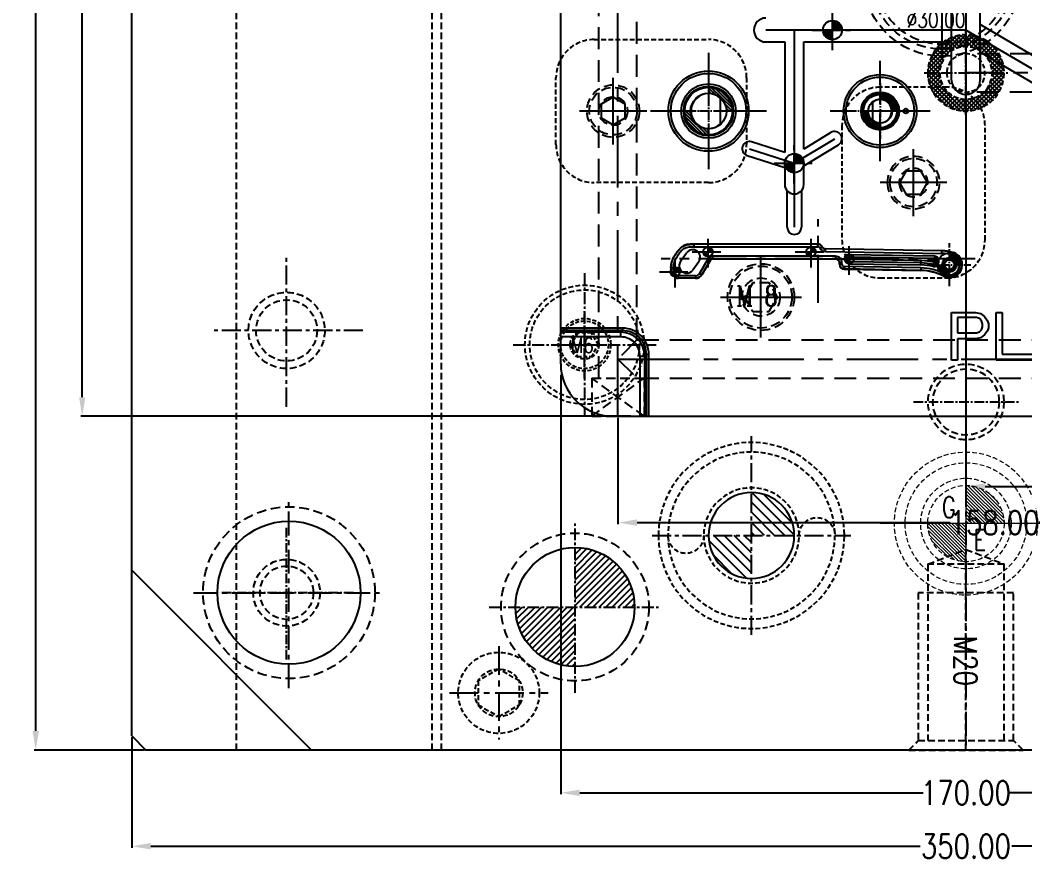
# Model space of a CAD drawing. Header units: millimetres. Extents: x 25970 to 27273, y -22508 to -21586.
# Drawn here: x 26423.2 to 26634, y -22069.2 to -21892.7 of the extents above; entities that cross this region are included whole.
import ezdxf

# ---------------------------------------------------------------- set-up
doc = ezdxf.new("R2010")
doc.units = ezdxf.units.MM
doc.header["$LTSCALE"] = 8
for name, pattern in [('CENTER', [2, 1.25, -0.25, 0.25, -0.25]), ('CENTER2', [1.125, 0.75, -0.125, 0.125, -0.125]), ('HIDDEN', [0.375, 0.25, -0.125]), ('HIDDEN2', [0.1875, 0.125, -0.0625])]:
    doc.linetypes.add(name, pattern=pattern)
doc.layers.get('DEFPOINTS').update_dxf_attribs({"color": 6})
for name, color, linetype in [('Cav-cor', 30, 'Continuous'), ('cen', 1, 'CENTER'), ('CL', 1, 'Continuous'), ('GE', 214, 'Continuous'), ('ha', 8, 'Continuous'), ('hidden', 4, 'HIDDEN'), ('m', 144, 'HIDDEN2'), ('PIN', 5, 'Continuous'), ('SCREW', 52, 'HIDDEN'), ('SP', 3, 'Continuous'), ('SPRING', 7, 'Continuous'), ('WT', 4, 'Continuous')]:
    doc.layers.add(name, color=color, linetype=linetype)
doc.layers.add('dim', color=3, linetype='Continuous', lineweight=15)
doc.styles.add('ROMANC', font='RomanC.ttf', dxfattribs={"width": 0.8, "height": 7})
doc.styles.add('ROMANS', font='ROMANS.shx', dxfattribs={"height": 5, "bigfont": 'chineset.shx'})
doc.styles.get("Standard").update_dxf_attribs({"font": 'txt.shx', "width": 0.8, "bigfont": 'chineset.shx'})
doc.dimstyles.new('ISO-25', dxfattribs={"dimtxt": 5, "dimasz": 4, "dimexe": 0.3, "dimexo": 0.3, "dimtad": 0, "dimzin": 1, "dimdsep": 46, "dimtxsty": 'Standard', "dimcen": 0, "dimclrd": 3, "dimclre": 3, "dimclrt": 3, "dimazin": 0, "dimtfac": 1, "dimtofl": 0, "dimtmove": 0, "dimatfit": 0, "dimfxl": 0, "dimarcsym": 0})

# ---------------------------------------------------------------- blocks, each defined once
blk = doc.blocks.new('10')
at = {"layer": 'cen', "ltscale": 0.6}
for p, q in [((0, 9.76), (0, -9.76)), ((-10.35, 0), (10.35, 0))]:
    blk.add_line(p, q, dxfattribs=at)
at = {"layer": 'm'}
blk.add_lwpolyline([(0, 5), (-4.33, 2.5), (-4.33, -2.5), (0, -5), (4.33, -2.5), (4.33, 2.5)], close=True, dxfattribs=at)
for radius in [8.5, 5]:
    blk.add_circle((0, 0), radius, dxfattribs=at)
blk = doc.blocks.new('*D26481')
at = {"layer": 'DEFPOINTS', "color": 0}
for p in [(26446.61, -22042.73), (26796.61, -22042.73), (26796.61, -22065.9)]:
    blk.add_point(p, dxfattribs=at)
at = {"layer": 'dim', "color": 3, "lineweight": -2}
for p, q in [((26446.61, -22043.03), (26446.61, -22066.2)), ((26796.61, -22043.03), (26796.61, -22066.2)), ((26450.61, -22065.9), (26611.98, -22065.9)), ((26792.61, -22065.9), (26631.23, -22065.9))]:
    blk.add_line(p, q, dxfattribs=at)
at = {"layer": 'dim', "color": 3}
for points in [[(26450.61, -22065.23), (26450.61, -22066.57), (26446.61, -22065.9)], [(26792.61, -22066.57), (26792.61, -22065.23), (26796.61, -22065.9)]]:
    blk.add_solid(points, dxfattribs=at)
at = {"layer": 'dim', "color": 3, "insert": (26621.61, -22065.9), "char_height": 5, "attachment_point": 5}
blk.add_mtext('350.00', dxfattribs=at)
blk = doc.blocks.new('*D26482')
at = {"layer": 'DEFPOINTS', "color": 0}
for p in [(26426.48, -21645.73), (26449.61, -21645.73), (26449.61, -22045.73)]:
    blk.add_point(p, dxfattribs=at)
at = {"layer": 'dim', "color": 3, "lineweight": -2}
for p, q in [((26449.31, -21645.73), (26426.18, -21645.73)), ((26426.48, -21649.73), (26426.48, -21836.44)), ((26426.48, -22041.73), (26426.48, -21855.02)), ((26449.31, -22045.73), (26426.18, -22045.73))]:
    blk.add_line(p, q, dxfattribs=at)
at = {"layer": 'dim', "color": 3}
for points in [[(26427.15, -21649.73), (26425.82, -21649.73), (26426.48, -21645.73)], [(26425.82, -22041.73), (26427.15, -22041.73), (26426.48, -22045.73)]]:
    blk.add_solid(points, dxfattribs=at)
at = {"layer": 'dim', "color": 3, "insert": (26426.48, -21845.73), "char_height": 5, "attachment_point": 5, "rotation": 90}
blk.add_mtext('400.00', dxfattribs=at)
blk = doc.blocks.new('20130710.085903')
at = {"layer": 'PIN', "linetype": 'Continuous'}
h = blk.add_hatch(dxfattribs=at)
h.set_pattern_fill('ANSI31', color=256, scale=12, style=0)
h.set_pattern_definition([(45, (2414.86, 305.4585), (-1.0606602, 1.0606602), [])])
h.paths.add_polyline_path([(0, 0), (0, 9, 0.414214), (-9, 0)])
h.paths.add_polyline_path([(9, 0), (0, 0), (0, -9, 0.414214)])
blk.add_circle((0, 0), 9, dxfattribs=at)
at = {"layer": 'SPRING', "linetype": 'CENTER', "ltscale": 0.4}
for p, q in [((0, 20.85), (0, -20.85)), ((-20.85, 0), (20.85, 0))]:
    blk.add_line(p, q, dxfattribs=at)
at = {"layer": 'SPRING', "linetype": 'HIDDEN', "ltscale": 0.5}
for radius in [19.5, 17.5, 10]:
    blk.add_circle((0, 0), radius, dxfattribs=at)
for centre, start, end in [((-13.75, 0), 0, 180), ((13.75, 0), 180, 0)]:
    blk.add_arc(centre, 3.75, start, end, dxfattribs=at)
blk = doc.blocks.new('20130710.090407')
at = {"layer": 'SCREW', "linetype": 'CENTER', "ltscale": 0.15}
for p, q in [((0, -7.04), (0, 7.04)), ((-7, 0), (7, 0))]:
    blk.add_line(p, q, dxfattribs=at)
at = {"layer": 'SCREW', "linetype": 'HIDDEN', "ltscale": 0.4}
blk.add_lwpolyline([(-1.44, 2.5), (-2.89, 0), (-1.44, -2.5), (1.44, -2.5), (2.89, 0), (1.44, 2.5)], close=True, dxfattribs=at)
for radius in [5.5, 5, 3]:
    blk.add_circle((0, 0), radius, dxfattribs=at)
at = {"layer": 'dim', "style": 'ROMANC', "width": 0.8}
blk.add_text('M6', height=3.172, dxfattribs=at).set_placement((-2.88, -1.7))
blk = doc.blocks.new('20130710.090411')
at = {"layer": 'SP', "color": 145, "linetype": 'CENTER', "ltscale": 0.25}
for p, q in [((0, 15), (0, -15)), ((-15, 0), (15, 0))]:
    blk.add_line(p, q, dxfattribs=at)
at = {"layer": 'SP', "color": 145, "linetype": 'HIDDEN', "ltscale": 0.5}
for radius in [12.5, 11.5]:
    blk.add_circle((0, 0), radius, dxfattribs=at)
at = {"layer": 'SCREW'}
blk.add_blockref('20130710.090407', (0, 0), dxfattribs=at)
blk = doc.blocks.new('*D26511')
at = {"layer": 'DEFPOINTS', "color": 0}
for p in [(26551.61, -21715.73), (26436.23, -21975.73), (26551.61, -21975.73)]:
    blk.add_point(p, dxfattribs=at)
at = {"layer": 'dim', "color": 3, "lineweight": -2}
for p, q in [((26551.31, -21715.73), (26435.93, -21715.73)), ((26436.23, -21719.73), (26436.23, -21836.11)), ((26436.23, -21971.73), (26436.23, -21855.36)), ((26551.31, -21975.73), (26435.93, -21975.73))]:
    blk.add_line(p, q, dxfattribs=at)
at = {"layer": 'dim', "color": 3}
for points in [[(26436.9, -21719.73), (26435.57, -21719.73), (26436.23, -21715.73)], [(26435.57, -21971.73), (26436.9, -21971.73), (26436.23, -21975.73)]]:
    blk.add_solid(points, dxfattribs=at)
at = {"layer": 'dim', "color": 3, "insert": (26436.23, -21845.73), "char_height": 5, "attachment_point": 5, "rotation": 90}
blk.add_mtext('260.00', dxfattribs=at)
blk = doc.blocks.new('*D26512')
at = {"layer": 'DEFPOINTS', "color": 0}
for p in [(26536.61, -21966.73), (26706.61, -21966.73), (26706.61, -22054.7)]:
    blk.add_point(p, dxfattribs=at)
at = {"layer": 'dim', "color": 3, "lineweight": -2}
for p, q in [((26536.61, -21967.03), (26536.61, -22055)), ((26706.61, -21967.03), (26706.61, -22055)), ((26540.61, -22054.7), (26612.65, -22054.7)), ((26702.61, -22054.7), (26630.57, -22054.7))]:
    blk.add_line(p, q, dxfattribs=at)
at = {"layer": 'dim', "color": 3}
for points in [[(26540.61, -22054.03), (26540.61, -22055.37), (26536.61, -22054.7)], [(26702.61, -22055.37), (26702.61, -22054.03), (26706.61, -22054.7)]]:
    blk.add_solid(points, dxfattribs=at)
at = {"layer": 'dim', "color": 3, "insert": (26621.61, -22054.7), "char_height": 5, "attachment_point": 5}
blk.add_mtext('170.00', dxfattribs=at)
blk = doc.blocks.new('20160815.170155')
at = {"layer": 'GE', "lineweight": 13}
h = blk.add_hatch(dxfattribs=at)
h.set_pattern_fill('ANSI31', color=256, scale=4, style=0)
h.set_pattern_definition([(315, (26687.59036, -19615.64165), (-0.3535533906, -0.3535533906), [])])
h.paths.add_polyline_path([(0, 0), (0, -8, -0.414214), (-8, 0)])
h.paths.add_polyline_path([(0, 8, -0.414214), (8, 0), (0, 0)])
at = {"layer": 'GE', "linetype": 'CENTER', "lineweight": 13, "ltscale": 5}
for p, q in [((0, 18), (0, -18)), ((18, 0), (-18, 0))]:
    blk.add_line(p, q, dxfattribs=at)
at = {"layer": 'GE', "linetype": 'HIDDEN2', "lineweight": 13}
for radius in [15, 12.75, 9.5, 8]:
    blk.add_circle((0, 0), radius, dxfattribs=at)
at = {"layer": 'GE', "lineweight": 13, "style": 'ROMANS', "width": 0.75}
for s, p in [('G', (-5.03, 1.24)), ('E', (1.62, -5.58))]:
    blk.add_text(s, height=4.34, dxfattribs=at).set_placement(p)
blk = doc.blocks.new('cb_8')
at = {"linetype": 'HIDDEN'}
blk.add_circle((0, 0), 7, dxfattribs=at)
at = {"layer": 'SCREW', "linetype": 'CENTER2', "ltscale": 5}
for p, q in [((0, -8.5), (0, 8.5)), ((-8.5, 0), (8.5, 0))]:
    blk.add_line(p, q, dxfattribs=at)
at = {"layer": 'SCREW'}
blk.add_lwpolyline([(-1.73, 3), (-3.46, 0), (-1.73, -3), (1.73, -3), (3.46, 0), (1.73, 3)], close=True, dxfattribs=at)
for radius in [6.5, 4]:
    blk.add_circle((0, 0), radius, dxfattribs=at)
at = {"layer": 'dim', "style": 'ROMANC', "width": 0.8}
blk.add_text('M 8', height=4.186, dxfattribs=at).set_placement((-5.2, -1.86))
blk = doc.blocks.new('20100512.182342')
at = {"linetype": 'HIDDEN'}
blk.add_circle((0, 0), 5.5, dxfattribs=at)
at = {"layer": 'SCREW', "linetype": 'CENTER', "ltscale": 5}
for p, q in [((0, -7.04), (0, 7.04)), ((-7, 0), (7, 0))]:
    blk.add_line(p, q, dxfattribs=at)
at = {"layer": 'SCREW', "linetype": 'Continuous'}
blk.add_lwpolyline([(-1.44, 2.5), (-2.89, 0), (-1.44, -2.5), (1.44, -2.5), (2.89, 0), (1.44, 2.5)], close=True, dxfattribs=at)
at = {"layer": 'SCREW'}
for radius in [5, 3]:
    blk.add_circle((0, 0), radius, dxfattribs=at)
blk = doc.blocks.new('20160826.095208')
at = {"layer": 'SP', "linetype": 'CENTER'}
for p, q in [((0, -17.25), (0, 17.25)), ((-17.25, 0), (17.25, 0))]:
    blk.add_line(p, q, dxfattribs=at)
at = {"layer": 'SP', "linetype": 'HIDDEN'}
for radius in [16.5, 15, 14]:
    blk.add_circle((0, 0), radius, dxfattribs=at)
at = {"layer": 'SP'}
for s, p in [('S', (-5.46, 2)), ('P', (3.89, -6.39))]:
    blk.add_text(s, height=4.11, dxfattribs=at).set_placement(p)
at = {"layer": 'SP', "color": 6, "insert": (-1.27, -8.84), "char_height": 3.281, "attachment_point": 5}
blk.add_mtext('Ø30.00', dxfattribs=at)
blk = doc.blocks.new('20150513.114825')
at = {"layer": 'WT', "color": 125, "linetype": 'HIDDEN'}
for p, q in [((-5.5, 8), (5.5, 8)), ((5.5, 8), (-5.5, 0)), ((-5.5, 8), (5.5, 0)), ((-5.5, 0), (-5.5, 8)), ((5.5, 0), (5.5, 8)), ((-5.5, 0), (5.5, 0))]:
    blk.add_line(p, q, dxfattribs=at)
blk = doc.blocks.new('20150513.114820')
at = {"layer": 'WT', "linetype": 'Continuous'}
h = blk.add_hatch(dxfattribs=at)
h.set_pattern_fill('ANSI37', color=125, scale=5, angle=270, style=0)
h.set_pattern_definition([(315, (23425.0146, -23957.4168), (0.441941738, 0.441941738), []), (45, (23425.0146, -23957.4168), (-0.441941738, 0.441941738), [])])
h.paths.add_polyline_path([(8, 0), (5.5, 0, 1), (-5.5, 0), (-8, 0, -1)])
h.paths.add_polyline_path([(-8, 0), (-5.5, 0, 0.414214), (0, -5.5, 0.414214), (5.5, 0), (8, 0, -0.414214), (0, -8, -0.414214)])
at = {"layer": 'WT', "color": 125, "linetype": 'CENTER2', "ltscale": 0.4}
for p, q in [((0, 8.79), (0, -8.79)), ((8.79, 0), (-8.79, 0))]:
    blk.add_line(p, q, dxfattribs=at)
at = {"layer": 'WT', "color": 125, "linetype": 'HIDDEN2'}
for radius in [8, 5.5, 4]:
    blk.add_circle((0, 0), radius, dxfattribs=at)
blk = doc.blocks.new('*D27274')
at = {"layer": 'DEFPOINTS', "color": 0}
for p in [(26621.61, -21903.73), (26706.61, -21949.28), (26706.61, -21990.46)]:
    blk.add_point(p, dxfattribs=at)
at = {"layer": 'dim', "color": 3, "lineweight": -2}
for p, q in [((26621.61, -21904.03), (26621.61, -21990.76)), ((26706.61, -21949.58), (26706.61, -21990.76)), ((26625.61, -21990.46), (26656.15, -21990.46)), ((26702.61, -21990.46), (26672.07, -21990.46))]:
    blk.add_line(p, q, dxfattribs=at)
at = {"layer": 'dim', "color": 3}
for points in [[(26625.61, -21989.79), (26625.61, -21991.13), (26621.61, -21990.46)], [(26702.61, -21991.13), (26702.61, -21989.79), (26706.61, -21990.46)]]:
    blk.add_solid(points, dxfattribs=at)
at = {"layer": 'dim', "color": 3, "insert": (26664.11, -21990.46), "char_height": 5, "attachment_point": 5}
blk.add_mtext('85.00', dxfattribs=at)
blk = doc.blocks.new('*D27275')
at = {"layer": 'DEFPOINTS', "color": 0}
for p in [(26706.61, -21964.73), (26548.61, -21975.73), (26706.61, -21998.03)]:
    blk.add_point(p, dxfattribs=at)
at = {"layer": 'dim', "color": 3, "lineweight": -2}
for p, q in [((26706.61, -21965.03), (26706.61, -21998.33)), ((26548.61, -21976.03), (26548.61, -21998.33)), ((26552.61, -21998.03), (26618.32, -21998.03)), ((26702.61, -21998.03), (26636.9, -21998.03))]:
    blk.add_line(p, q, dxfattribs=at)
at = {"layer": 'dim', "color": 3}
for points in [[(26552.61, -21997.36), (26552.61, -21998.7), (26548.61, -21998.03)], [(26702.61, -21998.7), (26702.61, -21997.36), (26706.61, -21998.03)]]:
    blk.add_solid(points, dxfattribs=at)
at = {"layer": 'dim', "color": 3, "insert": (26627.61, -21998.03), "char_height": 5, "attachment_point": 5}
blk.add_mtext('158.00', dxfattribs=at)

msp = doc.modelspace()

# ---------------------------------------------------------------- hatches: boundary and pattern name
at = {"layer": 'ha'}
h = msp.add_hatch(dxfattribs=at)
h.set_pattern_fill('ANSI31', color=256, scale=0.3, style=0)
h.set_pattern_definition([(45, (26325.675, -22079.8366), (-0.6735192, 0.6735192), [])])
h.paths.add_polyline_path([(26539.607, -22015.733), (26527.107, -22015.733, 0.4142136), (26539.607, -22028.233)])
h.paths.add_polyline_path([(26539.607, -22003.233), (26539.607, -22015.733), (26552.107, -22015.733, 0.4142136)])
h.paths.add_polyline_path([(26703.607, -22015.733), (26691.107, -22015.733, 0.4142136), (26703.607, -22028.233)])
h.paths.add_polyline_path([(26703.607, -22003.233), (26703.607, -22015.733), (26716.107, -22015.733, 0.4142136)])
at = {"layer": 'PIN', "linetype": 'Continuous'}
h = msp.add_hatch(dxfattribs=at)
h.set_pattern_fill('ANSI31', color=141, scale=1.5, angle=90, style=0)
h.set_pattern_definition([(135, (26798.88949, -21908.97232), (-0.13258252, -0.13258252), [])])
h.paths.add_polyline_path([(26593.607, -21894.733), (26591.607, -21894.733, 0.4142136), (26593.607, -21896.733)])
h.paths.add_polyline_path([(26593.607, -21892.733), (26593.607, -21894.733), (26595.607, -21894.733, 0.4142136)])
h = msp.add_hatch(dxfattribs=at)
h.set_pattern_fill('ANSI31', color=134, scale=3.636364, angle=270.5, style=0)
h.set_pattern_definition([(315.5, (26785.5576, -21606.1041), (0.3185951, 0.32420475), [])])
h.paths.add_polyline_path([(26562.607, -21911.733), (26563.857, -21911.733, 0.4142136), (26567.607, -21915.483), (26567.607, -21916.733, -0.4142136)])
h.paths.add_polyline_path([(26567.607, -21907.983), (26567.607, -21906.733, -0.4142136), (26572.607, -21911.733), (26571.357, -21911.733, 0.4142136)])
h = msp.add_hatch(dxfattribs=at)
h.set_pattern_fill('ANSI31', color=74, scale=2, angle=90.5, style=0)
h.set_pattern_definition([(135.5, (26349.5963, -22210.79235), (-0.17522732, -0.17831261), [])])
h.paths.add_polyline_path([(26603.607, -21908.233), (26603.607, -21909.233, -0.4142136), (26606.107, -21911.733), (26607.107, -21911.733, 0.4142136)])
h.paths.add_polyline_path([(26601.107, -21911.733), (26600.107, -21911.733, 0.4142136), (26603.607, -21915.233), (26603.607, -21914.233, -0.4142136)])
h = msp.add_hatch(dxfattribs=at)
h.set_pattern_fill('ANSI31', color=141, scale=1.5, angle=90, style=0)
h.set_pattern_definition([(135, (26790.88949, -21936.90335), (-0.13258252, -0.13258252), [])])
h.paths.add_polyline_path([(26585.607, -21922.664), (26583.607, -21922.664, 0.4142136), (26585.607, -21924.664)])
h.paths.add_polyline_path([(26585.607, -21920.664), (26585.607, -21922.664), (26587.607, -21922.664, 0.4142136)])
at = {"layer": 'PIN', "linetype": 'CENTER2'}
h = msp.add_hatch(dxfattribs=at)
h.set_pattern_fill('ANSI31', color=181, scale=0.8, angle=90, style=0)
h.set_pattern_definition([(135, (26704.58537, -21735.2486), (-0.07071068, -0.07071068), [])])
h.paths.add_polyline_path([(26567.507, -21941.233), (26566.507, -21941.233, 0.4142136), (26567.507, -21942.233)])
h.paths.add_polyline_path([(26567.507, -21940.233), (26567.507, -21941.233), (26568.507, -21941.233, 0.4142136)])
h = msp.add_hatch(dxfattribs=at)
h.set_pattern_fill('ANSI31', color=181, scale=0.8, angle=90, style=0)
h.set_pattern_definition([(135, (26726.18537, -21735.2486), (-0.07071068, -0.07071068), [])])
h.paths.add_polyline_path([(26589.107, -21941.233), (26588.107, -21941.233, 0.4142136), (26589.107, -21942.233)])
h.paths.add_polyline_path([(26589.107, -21940.233), (26589.107, -21941.233), (26590.107, -21941.233, 0.4142136)])
h = msp.add_hatch(dxfattribs=at)
h.set_pattern_fill('ANSI31', color=181, scale=0.8, angle=90, style=0)
h.set_pattern_definition([(135, (26734.18537, -21736.7486), (-0.07071068, -0.07071068), [])])
h.paths.add_polyline_path([(26597.107, -21942.733), (26596.107, -21942.733, 0.4142136), (26597.107, -21943.733)])
h.paths.add_polyline_path([(26597.107, -21941.733), (26597.107, -21942.733), (26598.107, -21942.733, 0.4142136)])
at = {"layer": 'PIN', "linetype": 'Continuous'}
h = msp.add_hatch(dxfattribs=at)
h.set_pattern_fill('ANSI31', color=54, angle=90, style=0)
h.set_pattern_definition([(135, (26383.43827, -22249.58512), (-0.088388348, -0.088388348), [])])
h.paths.add_polyline_path([(26618.147, -21941.457), (26618.147, -21942.707, -0.4142136), (26619.397, -21943.957), (26620.647, -21943.957, 0.4142136)])
h.paths.add_polyline_path([(26618.147, -21946.457), (26618.147, -21945.207, -0.4142136), (26616.897, -21943.957), (26615.647, -21943.957, 0.4142136)])
at = {"layer": 'PIN', "linetype": 'CENTER2'}
h = msp.add_hatch(dxfattribs=at)
h.set_pattern_fill('ANSI31', color=181, scale=0.8, angle=90, style=0)
h.set_pattern_definition([(135, (26697.68537, -21739.4486), (-0.07071068, -0.07071068), [])])
h.paths.add_polyline_path([(26560.607, -21945.433), (26559.607, -21945.433, 0.4142136), (26560.607, -21946.433)])
h.paths.add_polyline_path([(26560.607, -21944.433), (26560.607, -21945.433), (26561.607, -21945.433, 0.4142136)])

# ---------------------------------------------------------------- linework, layer by layer
at = {"color": 8, "linetype": 'HIDDEN', "ltscale": 0.7}
for p, q in [((26468.607, -22045.733), (26468.607, -21645.733)), ((26509.607, -22045.733), (26509.607, -21645.733)), ((26511.607, -22045.733), (26511.607, -21645.733)), ((26613.607, -22006.733), (26621.607, -22003.636)), ((26621.607, -22045.733), (26621.607, -22003.636)), ((26621.607, -22003.636), (26629.607, -22006.733)), ((26613.607, -22006.733), (26613.607, -22043.733)), ((26629.607, -22006.733), (26613.607, -22006.733)), ((26629.607, -22043.733), (26629.607, -22006.733)), ((26611.607, -22012.733), (26611.607, -22043.733)), ((26631.607, -22012.733), (26611.607, -22012.733)), ((26631.607, -22043.733), (26631.607, -22012.733)), ((26609.607, -22045.733), (26611.607, -22043.733)), ((26611.607, -22043.733), (26631.607, -22043.733)), ((26633.607, -22045.733), (26631.607, -22043.733)), ((26609.607, -22045.733), (26633.607, -22045.733))]:
    msp.add_line(p, q, dxfattribs=at)
for p, q in [((26446.607, -22042.733), (26446.607, -21648.733)), ((26484.323, -22045.733), (26446.607, -22008.017)), ((26446.607, -22042.733), (26449.607, -22045.733)), ((26793.607, -22045.733), (26449.607, -22045.733))]:
    msp.add_line(p, q)
at = {"color": 8, "linetype": 'CENTER', "ltscale": 0.4}
for p, q in [((26479.107, -21973.733), (26479.107, -21941.733)), ((26495.107, -21957.733), (26463.107, -21957.733))]:
    msp.add_line(p, q, dxfattribs=at)
at = {"color": 8, "linetype": 'CENTER', "ltscale": 0.2}
for p, q in [((26610.607, -21972.733), (26632.607, -21972.733)), ((26479.107, -22026.733), (26479.107, -21998.733)), ((26493.107, -22012.733), (26465.107, -22012.733))]:
    msp.add_line(p, q, dxfattribs=at)
at = {"linetype": 'HIDDEN2'}
for points in [[(26575.607, -21904.733), (26575.607, -21918.733, -0.4142136), (26567.607, -21926.733), (26543.607, -21926.733, -0.4142136), (26535.607, -21918.733), (26535.607, -21904.733, -0.4142136), (26543.607, -21896.733), (26567.607, -21896.733, -0.4142136)], [(26603.607, -21946.733), (26617.607, -21946.733, 0.4142136), (26625.607, -21938.733), (26625.607, -21914.733, 0.4142136), (26617.607, -21906.733), (26603.607, -21906.733, 0.4142136), (26595.607, -21914.733), (26595.607, -21938.733, 0.4142136)]]:
    msp.add_lwpolyline(points, format="xyb", close=True, dxfattribs=at)
at = {"color": 8, "linetype": 'HIDDEN', "ltscale": 0.7}
for centre, radius in [((26479.107, -21957.733), 8), ((26479.107, -21957.733), 6.4), ((26621.607, -21972.733), 7.938), ((26621.607, -21972.733), 6.938), ((26479.107, -22012.733), 7), ((26479.107, -22012.733), 5.6)]:
    msp.add_circle(centre, radius, dxfattribs=at)
for centre, radius in [((26479.607, -22012.733), 15), ((26539.607, -22015.733), 12.5)]:
    msp.add_circle(centre, radius)
at = {"layer": 'Cav-cor', "color": 241}
for p, q in [((26536.607, -21964.733), (26536.607, -21726.733)), ((26621.607, -21780.233), (26621.607, -21905.233)), ((26618.607, -21905.233), (26618.607, -21790.233)), ((26624.607, -21905.233), (26624.607, -21790.233)), ((26593.607, -21894.733), (26593.607, -21887.235)), ((26621.607, -21894.733), (26579.607, -21894.733)), ((26585.607, -21894.733), (26585.607, -21936.111)), ((26661.096, -21917.978), (26621.607, -21894.733)), ((26655.711, -21911.927), (26624.607, -21893.599)), ((26579.607, -21897.233), (26583.607, -21897.233)), ((26583.607, -21897.233), (26583.607, -21920.441)), ((26587.607, -21897.233), (26618.607, -21897.233)), ((26587.607, -21919.694), (26587.607, -21897.233)), ((26624.548, -21899.318), (26659.776, -21920.076)), ((26624.607, -21899.353), (26624.607, -21905.233)), ((26570.157, -21914.375), (26570.157, -21909.09)), ((26601.975, -21909.908), (26601.975, -21913.557)), ((26593.299, -21916.238), (26587.607, -21919.694)), ((26583.607, -21920.441), (26576.638, -21918.19)), ((26585.607, -21922.664), (26594.077, -21917.52)), ((26576.177, -21919.618), (26585.607, -21922.664)), ((26587.607, -21923.204), (26594.856, -21918.802)), ((26575.716, -21921.045), (26583.607, -21923.594)), ((26583.607, -21923.594), (26583.607, -21927.111)), ((26587.607, -21927.111), (26587.607, -21923.204)), ((26584.107, -21936.111), (26584.107, -21928.434)), ((26587.107, -21928.434), (26587.107, -21936.111)), ((26590.559, -21939.62), (26564.597, -21939.62)), ((26564.597, -21940.166), (26564.597, -21939.62)), ((26590.523, -21940.166), (26590.523, -21939.656)), ((26561.759, -21943.21), (26563.015, -21941.475)), ((26564.597, -21940.166), (26590.523, -21940.166)), ((26590.975, -21940.441), (26591.428, -21940.206)), ((26591.464, -21940.17), (26591.428, -21940.206)), ((26592.129, -21941.155), (26592.138, -21940.645)), ((26592.129, -21941.155), (26616.575, -21941.581)), ((26616.585, -21941.036), (26592.174, -21940.61)), ((26616.575, -21941.581), (26616.584, -21941.072)), ((26618.706, -21941.882), (26618.847, -21941.355)), ((26565.577, -21943.329), (26564.321, -21945.064)), ((26567.565, -21942.678), (26565.743, -21945.758)), ((26568.004, -21942.938), (26566.182, -21946.017)), ((26568.025, -21942.974), (26566.202, -21946.053)), ((26567.565, -21942.678), (26568.004, -21942.938)), ((26568.004, -21942.938), (26568.025, -21942.974)), ((26594.273, -21942.178), (26568.443, -21942.178)), ((26568.443, -21942.178), (26568.443, -21942.688)), ((26568.463, -21942.724), (26594.237, -21942.724)), ((26594.273, -21942.178), (26594.273, -21942.688)), ((26595.089, -21943.504), (26595.053, -21943.54)), ((26595.053, -21943.864), (26595.053, -21943.54)), ((26595.053, -21943.864), (26595.089, -21943.829)), ((26595.599, -21943.504), (26595.089, -21943.504)), ((26595.089, -21943.829), (26595.089, -21943.504)), ((26595.599, -21943.829), (26595.089, -21943.829)), ((26595.599, -21943.829), (26595.599, -21943.504)), ((26596.319, -21942.783), (26597.237, -21942.783)), ((26596.319, -21942.819), (26597.237, -21942.819)), ((26596.727, -21942.819), (26596.727, -21942.783)), ((26597.221, -21943.737), (26597.237, -21942.819)), ((26597.221, -21943.737), (26612.178, -21943.998)), ((26612.185, -21943.59), (26597.229, -21943.329)), ((26597.253, -21941.865), (26597.237, -21942.783)), ((26597.237, -21942.783), (26615.001, -21943.093)), ((26597.237, -21942.819), (26597.237, -21942.783)), ((26612.194, -21943.08), (26597.237, -21942.819)), ((26597.246, -21942.273), (26615.009, -21942.583)), ((26615.016, -21942.175), (26597.253, -21941.865)), ((26612.178, -21943.998), (26612.194, -21943.08)), ((26614.718, -21944.314), (26614.928, -21943.421)), ((26615.833, -21943.571), (26614.928, -21943.421)), ((26615.016, -21942.175), (26615, -21943.093)), ((26615.885, -21943.336), (26615, -21943.093)), ((26565.743, -21945.758), (26566.182, -21946.017)), ((26566.202, -21946.053), (26566.182, -21946.017)), ((26596.055, -21944.883), (26596.091, -21944.848)), ((26596.055, -21944.883), (26612.158, -21945.164)), ((26596.1, -21944.338), (26596.091, -21944.848)), ((26612.158, -21945.129), (26596.091, -21944.848)), ((26612.167, -21944.619), (26596.1, -21944.338)), ((26612.167, -21944.619), (26612.158, -21945.164)), ((26616.921, -21946.355), (26617.17, -21945.87)), ((26617.593, -21946.032), (26617.17, -21945.87)), ((26560.462, -21946.493), (26560.47, -21946.45)), ((26560.84, -21946.099), (26560.47, -21946.45)), ((26564.886, -21946.804), (26561.195, -21946.804)), ((26564.865, -21946.258), (26561.21, -21946.258)), ((26561.21, -21946.258), (26561.21, -21946.768)), ((26564.865, -21946.768), (26561.21, -21946.768)), ((26564.865, -21946.258), (26564.865, -21946.768)), ((26564.886, -21946.804), (26564.865, -21946.768)), ((26617.461, -21946.525), (26616.937, -21946.324)), ((26618.607, -21953.983), (26623.607, -21953.983)), ((26618.607, -21963.983), (26618.607, -21953.983)), ((26623.607, -21953.983), (26624.649, -21954.195)), ((26624.649, -21954.195), (26625.482, -21954.834)), ((26627.982, -21953.983), (26629.232, -21953.983)), ((26627.982, -21963.983), (26627.982, -21953.983)), ((26629.232, -21953.983), (26629.232, -21962.706)), ((26623.816, -21955.046), (26619.857, -21955.046)), ((26619.857, -21955.046), (26619.857, -21958.238)), ((26624.441, -21955.259), (26623.816, -21955.046)), ((26624.857, -21955.685), (26624.441, -21955.259)), ((26625.066, -21956.323), (26624.857, -21955.685)), ((26625.066, -21956.961), (26625.066, -21956.323)), ((26625.482, -21954.834), (26626.107, -21955.685)), ((26626.107, -21955.685), (26626.316, -21956.323)), ((26626.316, -21956.323), (26626.316, -21957.174)), ((26549.589, -21957.258), (26536.607, -21957.258)), ((26549.589, -21957.757), (26536.607, -21957.757)), ((26549.245, -21958.102), (26536.607, -21958.102)), ((26549.245, -21958.102), (26549.589, -21957.757)), ((26549.245, -21959.101), (26549.245, -21958.102)), ((26549.589, -21957.258), (26549.589, -21957.757)), ((26619.857, -21958.238), (26623.816, -21958.238)), ((26623.816, -21958.238), (26624.441, -21958.025)), ((26624.441, -21958.025), (26624.857, -21957.6)), ((26625.482, -21958.663), (26624.649, -21959.302)), ((26624.857, -21957.6), (26625.066, -21956.961)), ((26626.107, -21957.812), (26625.482, -21958.663)), ((26626.316, -21957.174), (26626.107, -21957.812)), ((26549.245, -21959.101), (26536.607, -21959.101)), ((26623.607, -21959.515), (26619.857, -21959.515)), ((26619.857, -21959.515), (26619.857, -21963.983)), ((26624.649, -21959.302), (26623.607, -21959.515)), ((26554.238, -21963.095), (26554.583, -21962.751)), ((26555.082, -21962.751), (26554.583, -21962.751)), ((26554.583, -21975.733), (26554.583, -21962.751)), ((26555.082, -21975.733), (26555.082, -21962.751)), ((26629.232, -21962.706), (26635.482, -21962.706)), ((26553.239, -21963.095), (26554.238, -21963.095)), ((26553.239, -21975.733), (26553.239, -21963.095)), ((26554.238, -21975.733), (26554.238, -21963.095)), ((26619.857, -21963.983), (26618.607, -21963.983)), ((26635.482, -21963.983), (26627.982, -21963.983)), ((26547.607, -21975.733), (26695.607, -21975.733))]:
    msp.add_line(p, q, dxfattribs=at)
for centre, radius in [((26567.607, -21911.733), 8.415), ((26567.607, -21911.733), 7.905), ((26603.607, -21911.733), 7.65), ((26603.607, -21911.733), 7.14), ((26567.607, -21911.733), 5.712), ((26567.607, -21911.733), 5.202), ((26603.607, -21911.733), 3.978), ((26603.607, -21911.733), 3.672), ((26609.013, -21911.733), 0.51), ((26618.147, -21943.957), 1.53), ((26618.147, -21943.957), 1.02)]:
    msp.add_circle(centre, radius, dxfattribs=at)
for centre, radius, start, end in [((26579.607, -21894.733), 2.5, 90, 270), ((26621.607, -21905.233), 3, 180, 0), ((26567.607, -21911.733), 3.672, 46.01704, 313.98296), ((26603.607, -21911.733), 2.448, 228.18969, 131.81031), ((26594.077, -21917.52), 1.5, 301.26946, 121.26946), ((26576.177, -21919.618), 1.5, 72.1, 252.1), ((26585.607, -21927.111), 2, 180, 0), ((26585.607, -21936.111), 1.5, 180, 0), ((26590.523, -21940.676), 1.02, 27.47145, 89.99126), ((26590.559, -21940.64), 1.02, 27.43768, 90.01108), ((26564.296, -21942.402), 1.581, 324.1, 144.1), ((26590.523, -21940.676), 0.51, 27.46853, 90.00221), ((26592.152, -21939.829), 1.326, 207.47196, 268.9987), ((26592.152, -21939.829), 0.816, 207.46482, 269.01598), ((26592.188, -21939.794), 0.816, 207.43801, 269.01066), ((26616.422, -21950.369), 8.789, 74.93967, 89), ((26616.422, -21950.369), 9.299, 74.93967, 89), ((26616.422, -21950.369), 9.334, 74.93967, 89), ((26618.147, -21943.957), 2.694, 242.92362, 74.93967), ((26618.147, -21943.957), 2.658, 255.0426, 74.93967), ((26563.04, -21944.137), 1.581, 144.1, 324.1), ((26568.443, -21943.198), 1.02, 90.00126, 149.37874), ((26568.443, -21943.198), 0.51, 89.9878, 149.3922), ((26568.463, -21943.234), 0.51, 90.00523, 149.37511), ((26594.273, -21943.504), 1.326, 359.99678, 90.00316), ((26594.274, -21943.504), 0.816, 359.982, 90.018), ((26596.109, -21943.828), 1.02, 180.00857, 268.99143), ((26596.109, -21943.829), 0.51, 179.99795, 269.00205), ((26597.237, -21942.783), 0.51, 89, 180), ((26597.237, -21942.819), 0.51, 180, 269), ((26597.239, -21942.786), 0.921, 89.04293, 119.34429), ((26597.237, -21942.824), 0.913, 265.66581, 268.99654), ((26611.968, -21956.045), 12.457, 76.80472, 89), ((26611.968, -21956.045), 12.967, 76.80307, 89), ((26614.928, -21943.421), 0.918, 256.80472, 350.54817), ((26614.928, -21943.421), 0.51, 256.80472, 350.54817), ((26618.147, -21943.957), 3.264, 164.65475, 170.55701), ((26615, -21943.093), 0.51, 344.65797, 89), ((26615, -21943.093), 0.918, 344.65797, 89), ((26618.147, -21943.957), 2.754, 164.65797, 170.54817), ((26618.147, -21943.957), 2.346, 164.65797, 170.54817), ((26618.147, -21943.957), 2.148, 255.04, 74.93967), ((26564.865, -21945.238), 1.02, 270.00006, 329.37994), ((26564.865, -21945.238), 1.53, 270.00308, 329.37692), ((26611.968, -21956.045), 10.918, 62.92362, 89), ((26611.968, -21956.045), 10.882, 62.92362, 89), ((26611.968, -21956.045), 11.428, 62.92362, 89), ((26611.968, -21956.045), 12.049, 76.80472, 89), ((26561.195, -21945.784), 1.02, 224.08397, 270.00399), ((26561.21, -21945.748), 1.02, 223.50465, 269.99947), ((26561.21, -21945.748), 0.51, 223.50428, 269.99979), ((26568.363, -21949.823), 7.779, 156.87349, 157.15964), ((26564.886, -21945.274), 1.53, 269.99793, 329.38207), ((26549.243, -21963.097), 4.994, 0.01408, 89.98592), ((26549.592, -21962.748), 5.49, 359.9718, 90.02799), ((26549.594, -21962.746), 4.989, 359.94997, 90.05003), ((26549.247, -21963.093), 3.992, 359.97133, 90.02864), ((26547.607, -21964.733), 11, 180, 270)]:
    msp.add_arc(centre, radius, start, end, dxfattribs=at)
for centre, major_axis, ratio, start_param, end_param in [((26594.237, -21943.54), (-0.577, -0.577), 0.9996955, 2.3563468, 3.9268385), ((26596.074, -21943.863), (0.728, 0.715), 0.9997007, 2.3650708, 3.9181145)]:
    msp.add_ellipse(centre, major_axis=major_axis, ratio=ratio, start_param=start_param, end_param=end_param, dxfattribs=at)
for points, knots in [([(26564.597, -21939.62), (26564.392, -21939.62), (26563.98, -21939.622), (26563.363, -21939.668), (26562.757, -21939.807), (26562.013, -21940.174), (26561.41, -21940.756), (26560.913, -21941.409), (26560.561, -21941.917), (26560.242, -21942.447), (26559.892, -21943.192), (26559.64, -21944.203), (26559.743, -21945.251), (26560.069, -21946.012), (26560.319, -21946.345), (26560.462, -21946.493)], [0, 0, 0, 0, 0.0625699, 0.1251512, 0.1877647, 0.2502972, 0.3750777, 0.4376532, 0.5002271, 0.5628011, 0.6253768, 0.7501785, 0.8748097, 0.9374058, 1, 1, 1, 1]), ([(26560.47, -21946.45), (26560.33, -21946.302), (26560.086, -21945.97), (26559.85, -21945.402), (26559.735, -21944.798), (26559.729, -21943.981), (26559.934, -21943.179), (26560.284, -21942.444), (26560.601, -21941.921), (26560.95, -21941.419), (26561.442, -21940.773), (26562.04, -21940.199), (26562.777, -21939.838), (26563.377, -21939.703), (26563.987, -21939.658), (26564.394, -21939.656), (26564.597, -21939.656)], [0, 0, 0, 0, 0.0625429, 0.1250991, 0.1876657, 0.2502216, 0.374958, 0.4374994, 0.5000473, 0.5626014, 0.6251506, 0.7498328, 0.8123482, 0.8748829, 0.9374406, 1, 1, 1, 1]), ([(26560.84, -21946.099), (26560.717, -21945.969), (26560.507, -21945.674), (26560.316, -21945.168), (26560.235, -21944.634), (26560.261, -21943.916), (26560.52, -21943.046), (26560.975, -21942.273), (26561.386, -21941.688), (26561.713, -21941.262), (26562.08, -21940.869), (26562.505, -21940.536), (26562.995, -21940.304), (26563.525, -21940.201), (26564.061, -21940.167), (26564.419, -21940.166), (26564.597, -21940.166)], [0, 0, 0, 0, 0.0624965, 0.1250214, 0.1875705, 0.2501025, 0.3748393, 0.4997897, 0.5623328, 0.6248709, 0.6873924, 0.7499021, 0.8123802, 0.8749069, 0.9374523, 1, 1, 1, 1])]:
    msp.add_open_spline(points, degree=3, knots=knots, dxfattribs=at)
for points in [[(26596.352, -21942.54), (26596.329, -21942.625), (26596.317, -21942.713), (26596.317, -21942.801)], [(26596.317, -21942.801), (26596.317, -21942.886), (26596.328, -21942.973), (26596.35, -21943.055)], [(26596.35, -21943.055), (26596.371, -21943.131), (26596.401, -21943.206), (26596.44, -21943.274)], [(26596.447, -21942.317), (26596.406, -21942.387), (26596.374, -21942.462), (26596.352, -21942.54)], [(26596.44, -21943.274), (26596.517, -21943.409), (26596.633, -21943.528), (26596.767, -21943.607)], [(26596.787, -21941.983), (26596.649, -21942.061), (26596.527, -21942.18), (26596.447, -21942.317)], [(26596.767, -21943.607), (26596.887, -21943.679), (26597.028, -21943.724), (26597.168, -21943.735)]]:
    msp.add_open_spline(points, degree=3, dxfattribs=at)
at = {"layer": 'cen', "ltscale": 0.5}
for p, q in [((26479.607, -22032.733), (26479.607, -21992.733)), ((26459.607, -22012.733), (26499.607, -22012.733))]:
    msp.add_line(p, q, dxfattribs=at)
at = {"layer": 'cen', "ltscale": 0.25}
for p, q in [((26539.607, -22033.733), (26539.607, -21997.733)), ((26521.607, -22015.733), (26557.607, -22015.733))]:
    msp.add_line(p, q, dxfattribs=at)
at = {"layer": 'CL', "color": 7, "linetype": 'CENTER', "ltscale": 0.5}
msp.add_line((26621.607, -21645.733), (26621.607, -22045.733), dxfattribs=at)
at = {"layer": 'CL', "color": 6, "linetype": 'CENTER'}
for p, q in [((26567.607, -21899.549), (26567.607, -21923.917)), ((26603.607, -21922.246), (26603.607, -21901.219)), ((26579.791, -21911.733), (26555.423, -21911.733)), ((26614.121, -21911.733), (26593.094, -21911.733)), ((26590.607, -21951.913), (26590.607, -21934.424)), ((26623.542, -21942.733), (26557.673, -21942.733))]:
    msp.add_line(p, q, dxfattribs=at)
at = {"layer": 'hidden'}
for centre, radius in [((26479.607, -22012.733), 18), ((26539.607, -22015.733), 15.5)]:
    msp.add_circle(centre, radius, dxfattribs=at)
at = {"layer": 'PIN', "color": 141, "linetype": 'CENTER2'}
for p, q in [((26593.607, -21898.978), (26593.607, -21890.487)), ((26589.362, -21894.733), (26597.853, -21894.733)), ((26585.607, -21926.909), (26585.607, -21918.418)), ((26581.362, -21922.664), (26589.853, -21922.664))]:
    msp.add_line(p, q, dxfattribs=at)
at = {"layer": 'PIN', "color": 134, "linetype": 'CENTER2', "ltscale": 0.3}
for p, q in [((26567.607, -21903.513), (26567.607, -21919.952)), ((26575.827, -21911.733), (26559.387, -21911.733))]:
    msp.add_line(p, q, dxfattribs=at)
at = {"layer": 'PIN', "color": 74, "linetype": 'CENTER2', "ltscale": 0.3}
for p, q in [((26603.607, -21905.901), (26603.607, -21917.564)), ((26609.439, -21911.733), (26597.776, -21911.733))]:
    msp.add_line(p, q, dxfattribs=at)
at = {"layer": 'PIN', "color": 181, "linetype": 'CENTER2'}
for p, q in [((26567.507, -21944.538), (26567.507, -21937.927)), ((26589.107, -21944.538), (26589.107, -21937.927)), ((26597.107, -21946.038), (26597.107, -21939.427)), ((26564.202, -21941.233), (26570.813, -21941.233)), ((26585.802, -21941.233), (26592.413, -21941.233)), ((26560.607, -21948.738), (26560.607, -21942.127)), ((26593.802, -21942.733), (26600.413, -21942.733)), ((26557.302, -21945.433), (26563.913, -21945.433))]:
    msp.add_line(p, q, dxfattribs=at)
at = {"layer": 'PIN', "color": 54, "linetype": 'CENTER2', "ltscale": 0.3}
for p, q in [((26618.147, -21948.457), (26618.147, -21939.457)), ((26613.647, -21943.957), (26622.647, -21943.957))]:
    msp.add_line(p, q, dxfattribs=at)
at = {"layer": 'PIN', "color": 141, "linetype": 'Continuous'}
for centre in [(26593.607, -21894.733), (26585.607, -21922.664)]:
    msp.add_circle(centre, 2, dxfattribs=at)
at = {"layer": 'PIN', "color": 134}
for radius in [5, 3.75]:
    msp.add_circle((26567.607, -21911.733), radius, dxfattribs=at)
at = {"layer": 'PIN', "color": 74, "linetype": 'Continuous'}
for radius in [3.5, 2.5]:
    msp.add_circle((26603.607, -21911.733), radius, dxfattribs=at)
at = {"layer": 'PIN', "color": 181}
for centre in [(26567.507, -21941.233), (26589.107, -21941.233), (26597.107, -21942.733), (26560.607, -21945.433)]:
    msp.add_circle(centre, 1, dxfattribs=at)
at = {"layer": 'PIN', "color": 54}
for radius in [2.5, 1.25]:
    msp.add_circle((26618.147, -21943.957), radius, dxfattribs=at)
at = {"layer": 'WT', "color": 125, "linetype": 'HIDDEN', "ltscale": 2.3}
for p, q in [((26552.607, -21959.733), (26552.607, -21815.733)), ((26544.607, -21967.733), (26544.607, -21821.733)), ((26766.607, -21899.733), (26621.607, -21899.733)), ((26690.607, -21907.733), (26621.607, -21907.733)), ((26552.607, -21959.733), (26548.607, -21963.733)), ((26552.607, -21959.733), (26690.607, -21959.733)), ((26548.607, -21963.733), (26552.607, -21967.733)), ((26552.607, -21967.733), (26690.607, -21967.733))]:
    msp.add_line(p, q, dxfattribs=at)
at = {"layer": 'WT', "color": 125, "linetype": 'CENTER', "ltscale": 1.5}
for p, q in [((26548.607, -21975.733), (26548.607, -21817.733)), ((26796.607, -21903.733), (26621.607, -21903.733)), ((26548.607, -21963.733), (26706.607, -21963.733))]:
    msp.add_line(p, q, dxfattribs=at)

# ---------------------------------------------------------------- block references
at = {"linetype": 'Continuous', "rotation": 90}
msp.add_blockref('20100512.182342', (26547.607, -21911.733), dxfattribs=at)
at = {"linetype": 'Continuous', "xscale": -1}
msp.add_blockref('20100512.182342', (26610.607, -21926.733), dxfattribs=at)
at = {"layer": 'dim'}
msp.add_blockref('10', (26523.607, -22033.733), dxfattribs=at)
at = {"layer": 'GE'}
msp.add_blockref('20160815.170155', (26621.607, -21998.233), dxfattribs=at)
at = {"layer": 'SCREW'}
msp.add_blockref('cb_8', (26578.607, -21950.733), dxfattribs=at)
at = {"layer": 'SP'}
for name, p in [('20160826.095208', (26616.607, -21883.733)), ('20130710.090411', (26541.607, -21960.733))]:
    msp.add_blockref(name, p, dxfattribs=at)
at = {"layer": 'SPRING', "xscale": -1, "rotation": -180}
msp.add_blockref('20130710.085903', (26576.607, -22000.733), dxfattribs=at)
at = {"layer": 'WT', "xscale": -1, "rotation": 90}
msp.add_blockref('20150513.114820', (26621.607, -21903.733), dxfattribs=at)
at = {"layer": 'WT', "color": 125, "linetype": 'HIDDEN', "ltscale": 2.3, "xscale": -1, "rotation": -180}
msp.add_blockref('20150513.114825', (26548.607, -21967.733), dxfattribs=at)

# ---------------------------------------------------------------- texts
at = {"color": 8, "linetype": 'HIDDEN', "ltscale": 0.7, "insert": (26619.119, -22021.78), "char_height": 4.8, "width": 14.1924, "attachment_point": 7, "rotation": 270}
msp.add_mtext('M20', dxfattribs=at)

# ---------------------------------------------------------------- dimensions: what is measured, and where the dimension line sits
at = {"layer": 'dim'}
for base, p1, p2, picture, middle in [((26426.482, -21645.733), (26449.607, -22045.733), (26449.607, -21645.733), '*D26482', (26426.482, -21845.733)), ((26436.232, -21975.733), (26551.607, -21715.733), (26551.607, -21975.733), '*D26511', (26436.232, -21845.733))]:
    dim = msp.add_linear_dim(base=base, p1=p1, p2=p2, angle=90, dimstyle='ISO-25', dxfattribs=at)
    dim.commit()
    dim.dimension.update_dxf_attribs({"geometry": picture, "text_midpoint": middle, "dimtype": 160})
for base, p1, p2, picture, middle in [((26706.607, -21990.461), (26621.607, -21903.733), (26706.607, -21949.276), '*D27274', (26664.107, -21990.461)), ((26706.607, -21998.031), (26548.607, -21975.733), (26706.607, -21964.733), '*D27275', (26627.607, -21998.031)), ((26706.607, -22054.7), (26536.607, -21966.733), (26706.607, -21966.733), '*D26512', (26621.607, -22054.7))]:
    dim = msp.add_linear_dim(base=base, p1=p1, p2=p2, dimstyle='ISO-25', dxfattribs=at)
    dim.commit()
    dim.dimension.update_dxf_attribs({"geometry": picture, "text_midpoint": middle})
dim = msp.add_linear_dim(base=(26796.607, -22065.9), p1=(26446.607, -22042.733), p2=(26796.607, -22042.733), dimstyle='ISO-25', dxfattribs=at)
dim.commit()
dim.dimension.update_dxf_attribs({"geometry": '*D26481', "text_midpoint": (26621.607, -22065.9), "dimtype": 160})

doc.saveas('drawing.dxf')
